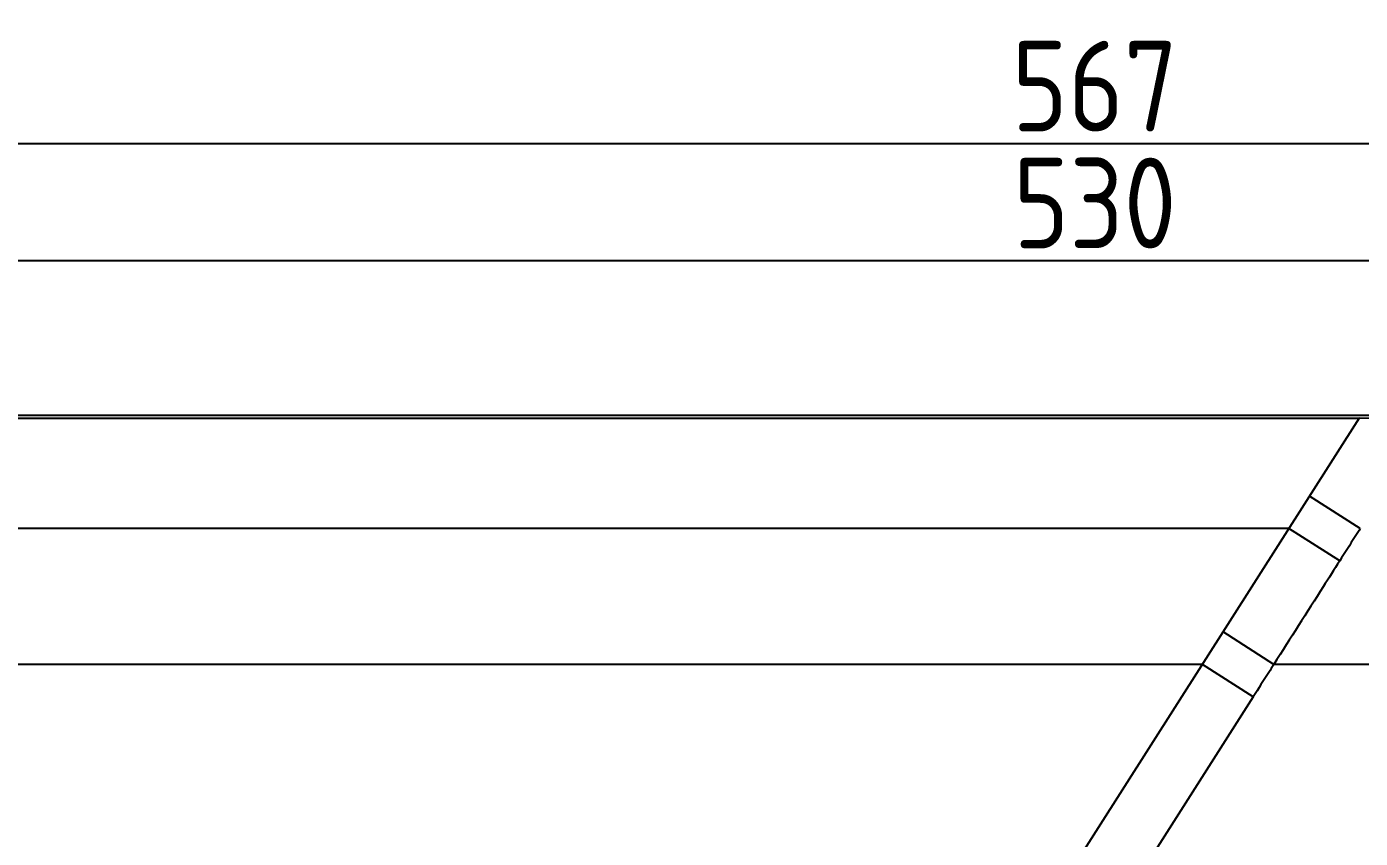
# Model space of a CAD drawing. Header units: millimetres. Extents: x 3299 to 14264, y 1863 to 5555.
# Drawn here: x 4569.5 to 4790.3, y 2769 to 2903.3 of the extents above; entities that cross this region are included whole.
import ezdxf

# ---------------------------------------------------------------- set-up
doc = ezdxf.new("R2010")
doc.units = ezdxf.units.MM
doc.layers.add('细实线', color=7, linetype='Continuous', lineweight=18)
doc.styles.add('工程字', font='gbenor.shx', dxfattribs={"bigfont": 'gbcbig.shx'})
doc.dimstyles.new('ISO-200', dxfattribs={"dimtxt": 15, "dimasz": 5, "dimexe": 2, "dimexo": 1, "dimgap": 2, "dimtad": 1, "dimdsep": 46, "dimtxsty": '工程字', "dimcen": 2.5, "dimclrd": 3, "dimclre": 3, "dimclrt": 6, "dimadec": 0, "dimazin": 0, "dimtfac": 1, "dimtmove": 0, "dimatfit": 3, "dimfxl": 1, "dimarcsym": 0})

# ---------------------------------------------------------------- blocks, each defined once
blk = doc.blocks.new('*D156')
at = {"layer": 'Defpoints', "color": 0, "transparency": 16777216}
for p in [(5011.33, 2864.65), (4481.33, 2814.02), (5011.33, 2814.02)]:
    blk.add_point(p, dxfattribs=at)
at = {"layer": '细实线', "color": 3, "lineweight": -2, "transparency": 16777216}
for p, q in [((4481.33, 2815.02), (4481.33, 2866.65)), ((5011.33, 2815.02), (5011.33, 2866.65)), ((4486.33, 2864.65), (5006.33, 2864.65))]:
    blk.add_line(p, q, dxfattribs=at)
at = {"layer": '细实线', "color": 3, "transparency": 16777216}
for points in [[(4486.33, 2865.49), (4486.33, 2863.82), (4481.33, 2864.65)], [(5006.33, 2865.49), (5006.33, 2863.82), (5011.33, 2864.65)]]:
    blk.add_solid(points, dxfattribs=at)
at = {"layer": '细实线', "color": 6, "lineweight": 5, "transparency": 16777216, "insert": (4746.33, 2874.15), "char_height": 15, "attachment_point": 5, "style": '工程字'}
blk.add_mtext('530', dxfattribs=at)
blk = doc.blocks.new('*D157')
at = {"layer": 'Defpoints', "color": 0, "transparency": 16777216}
for p in [(5029.83, 2884.01), (4462.83, 2811.52), (5029.83, 2811.52)]:
    blk.add_point(p, dxfattribs=at)
at = {"layer": '细实线', "color": 3, "lineweight": -2, "transparency": 16777216}
for p, q in [((4462.83, 2812.52), (4462.83, 2886.01)), ((5029.83, 2812.52), (5029.83, 2886.01)), ((4467.83, 2884.01), (5024.83, 2884.01))]:
    blk.add_line(p, q, dxfattribs=at)
at = {"layer": '细实线', "color": 3, "transparency": 16777216}
for points in [[(4467.83, 2884.84), (4467.83, 2883.17), (4462.83, 2884.01)], [(5024.83, 2884.84), (5024.83, 2883.17), (5029.83, 2884.01)]]:
    blk.add_solid(points, dxfattribs=at)
at = {"layer": '细实线', "color": 6, "lineweight": 5, "transparency": 16777216, "insert": (4746.33, 2893.51), "char_height": 15, "attachment_point": 5, "style": '工程字'}
blk.add_mtext('567', dxfattribs=at)

msp = doc.modelspace()

# ---------------------------------------------------------------- linework, layer by layer
at = {"color": 7, "linetype": 'Continuous'}
for p, q in [((4446.32578, 2839.02311), (5046.32578, 2839.02311)), ((4481.78149, 2838.52373), (4790.07889, 2838.52373)), ((4790.07889, 2838.52373), (4693.81717, 2687.42311)), ((4801.70169, 2838.21123), (4790.07889, 2838.52373)), ((4790.27634, 2820.27703), (4781.84994, 2825.60688)), ((4778.43855, 2820.25206), (4500.05316, 2820.25206)), ((4786.86355, 2814.90958), (4778.43855, 2820.25206)), ((4775.96625, 2797.78013), (4767.54411, 2803.15121)), ((4764.12235, 2797.78013), (4500.05316, 2797.78013)), ((4772.54572, 2792.41386), (4764.12235, 2797.78013)), ((4863.33325, 2797.78013), (4775.96625, 2797.78013)), ((4772.54572, 2792.41386), (4705.8044, 2687.65098))]:
    msp.add_line(p, q, dxfattribs=at)
for points, knots in [([(4790.27634, 2820.27703), (4789.99207, 2819.82982), (4788.85465, 2818.04057), (4787.71701, 2816.25144), (4786.86355, 2814.90958)], [0, 0, 0, 0, 0.249934655, 1, 1, 1, 1]), ([(4786.86355, 2814.90958), (4785.95592, 2813.48255), (4782.32393, 2807.77246), (4778.69135, 2802.06273), (4775.96625, 2797.78013)], [0, 0, 0, 0, 0.249909274, 1, 1, 1, 1]), ([(4775.96625, 2797.78013), (4775.68112, 2797.33303), (4774.54062, 2795.54447), (4773.40053, 2793.75566), (4772.54571, 2792.41386)], [0, 0, 0, 0, 0.249986914, 1, 1, 1, 1])]:
    msp.add_open_spline(points, degree=3, knots=knots, dxfattribs=at)

# ---------------------------------------------------------------- dimensions: what is measured, and where the dimension line sits
at = {"layer": '细实线', "color": 3, "lineweight": 5}
for base, p1, p2, picture, middle in [((5029.82578, 2884.00532), (4462.82578, 2811.52311), (5029.82578, 2811.52311), '*D157', (4746.32578, 2893.50532)), ((5011.32578, 2864.65425), (4481.32578, 2814.02311), (5011.32578, 2814.02311), '*D156', (4746.32578, 2874.15425))]:
    dim = msp.add_linear_dim(base=base, p1=p1, p2=p2, dimstyle='ISO-200', dxfattribs=at)
    dim.commit()
    dim.dimension.update_dxf_attribs({"geometry": picture, "text_midpoint": middle})

doc.saveas('drawing.dxf')
